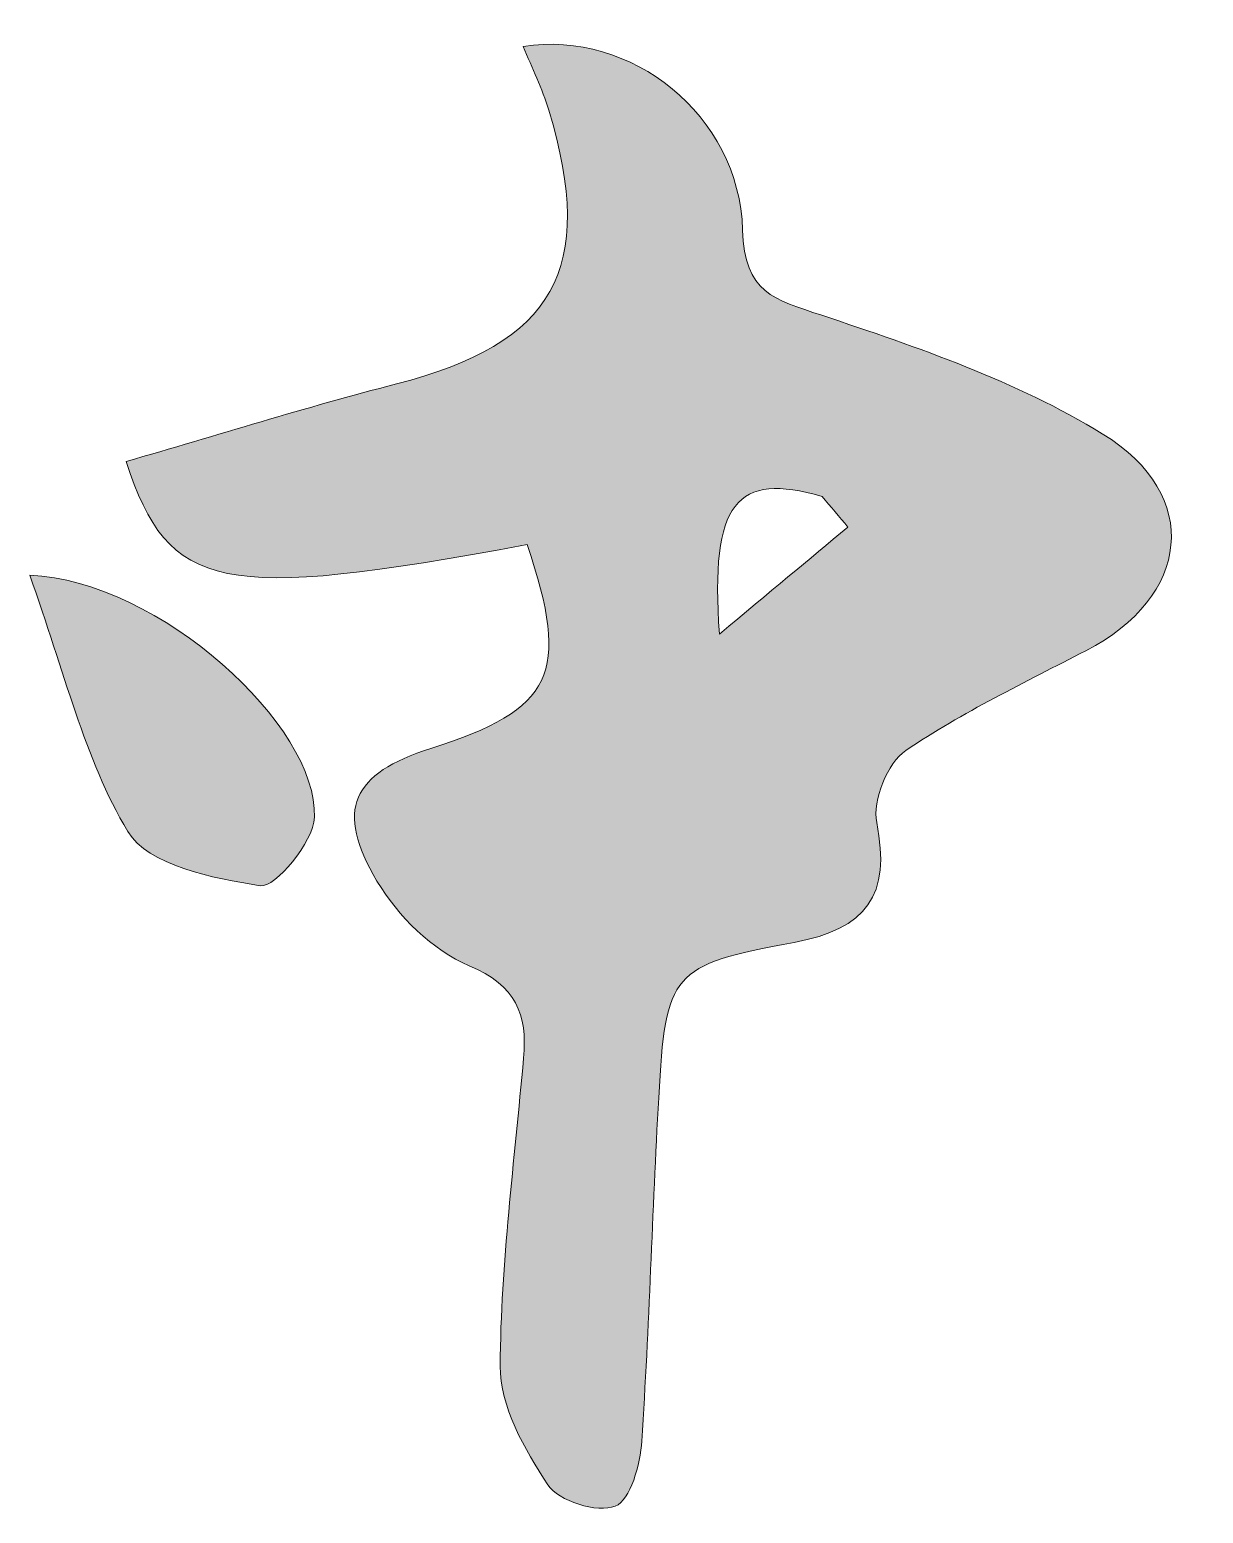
# Model space of a CAD drawing. Header units: inches. Extents: x -3272461 to -2504170, y 403793 to 1071042.
# Drawn here: x -2705546 to -2704909, y 893198 to 894002 of the extents above; entities that cross this region are included whole.
import ezdxf

# ---------------------------------------------------------------- set-up
doc = ezdxf.new("R2010")
doc.units = ezdxf.units.IN
doc.header["$LTSCALE"] = 1000
doc.header["$MEASUREMENT"] = 0
doc.layers.get('0').update_dxf_attribs({"lineweight": 18})

msp = doc.modelspace()

# ---------------------------------------------------------------- hatches: boundary and pattern name
h = msp.add_hatch(color=256)
edge = h.paths.add_edge_path(flags=0)
edge.add_spline(control_points=[(-2705275.92, 893722.59), (-2705252.19, 893652.27), (-2705261.48, 893633.34), (-2705328.18, 893612.11)], knot_values=[0, 0, 0, 0, 148.063568, 148.063568, 148.063568, 148.063568], weights=[1, 1, 1, 1], degree=3, periodic=0)
edge.add_spline(control_points=[(-2705328.18, 893612.11), (-2705370.64, 893598.57), (-2705380.46, 893578.97), (-2705357.29, 893540.2)], knot_values=[0, 0, 0, 0, 96.930042, 96.930042, 96.930042, 96.930042], weights=[1, 1, 1, 1], degree=3, periodic=0)
edge.add_spline(control_points=[(-2705357.29, 893540.2), (-2705346.03, 893521.33), (-2705327.17, 893502.71), (-2705307.36, 893494.35)], knot_values=[0, 0, 0, 0, 68.821653, 68.821653, 68.821653, 68.821653], weights=[1, 1, 1, 1], degree=3, periodic=0)
edge.add_spline(control_points=[(-2705307.36, 893494.35), (-2705281.67, 893483.46), (-2705275.75, 893468.21), (-2705277.86, 893444.25)], knot_values=[0, 0, 0, 0, 63.587209, 63.587209, 63.587209, 63.587209], weights=[1, 1, 1, 1], degree=3, periodic=0)
edge.add_spline(control_points=[(-2705277.86, 893444.25), (-2705282.75, 893388.63), (-2705290.16, 893333.04), (-2705290.54, 893277.36)], knot_values=[0, 0, 0, 0, 167.433335, 167.433335, 167.433335, 167.433335], weights=[1, 1, 1, 1], degree=3, periodic=0)
edge.add_spline(control_points=[(-2705290.54, 893277.36), (-2705290.69, 893255.74), (-2705277.32, 893232.18), (-2705264.75, 893213.06)], knot_values=[0, 0, 0, 0, 70.227099, 70.227099, 70.227099, 70.227099], weights=[1, 1, 1, 1], degree=3, periodic=0)
edge.add_spline(control_points=[(-2705264.75, 893213.06), (-2705258.93, 893204.19), (-2705237.77, 893197.56), (-2705228.17, 893201.43)], knot_values=[0, 0, 0, 0, 40.334306, 40.334306, 40.334306, 40.334306], weights=[1, 1, 1, 1], degree=3, periodic=0)
edge.add_spline(control_points=[(-2705228.17, 893201.43), (-2705219.81, 893204.75), (-2705214.6, 893224.09), (-2705213.78, 893236.7)], knot_values=[0, 0, 0, 0, 39.421096, 39.421096, 39.421096, 39.421096], weights=[1, 1, 1, 1], degree=3, periodic=0)
edge.add_spline(control_points=[(-2705213.78, 893236.7), (-2705209.71, 893298.67), (-2705208.1, 893360.81), (-2705204.61, 893422.8)], knot_values=[0, 0, 0, 0, 186.328872, 186.328872, 186.328872, 186.328872], weights=[1, 1, 1, 1], degree=3, periodic=0)
edge.add_spline(control_points=[(-2705204.61, 893422.8), (-2705200.82, 893490.56), (-2705198.04, 893494.7), (-2705131.1, 893507.01)], knot_values=[0, 0, 0, 0, 130.405054, 130.405054, 130.405054, 130.405054], weights=[1, 1, 1, 1], degree=3, periodic=0)
edge.add_spline(control_points=[(-2705131.1, 893507.01), (-2705092.21, 893514.21), (-2705078.48, 893532.44), (-2705086.44, 893571.91)], knot_values=[0, 0, 0, 0, 91.990864, 91.990864, 91.990864, 91.990864], weights=[1, 1, 1, 1], degree=3, periodic=0)
edge.add_spline(control_points=[(-2705086.44, 893571.91), (-2705088.81, 893583.84), (-2705080.65, 893604.34), (-2705070.68, 893611.01)], knot_values=[0, 0, 0, 0, 43.904889, 43.904889, 43.904889, 43.904889], weights=[1, 1, 1, 1], degree=3, periodic=0)
edge.add_spline(control_points=[(-2705070.68, 893611.01), (-2705039.85, 893631.64), (-2705006.13, 893648.07), (-2704973.01, 893665.1)], knot_values=[0, 0, 0, 0, 111.71374, 111.71374, 111.71374, 111.71374], weights=[1, 1, 1, 1], degree=3, periodic=0)
edge.add_spline(control_points=[(-2704973.01, 893665.1), (-2704916.73, 893694.02), (-2704909.41, 893749.25), (-2704964.16, 893782.71)], knot_values=[0, 0, 0, 0, 151.503276, 151.503276, 151.503276, 151.503276], weights=[1, 1, 1, 1], degree=3, periodic=0)
edge.add_spline(control_points=[(-2704964.16, 893782.71), (-2705010.65, 893811.17), (-2705064.07, 893829.52), (-2705116.24, 893846.87)], knot_values=[0, 0, 0, 0, 165.435401, 165.435401, 165.435401, 165.435401], weights=[1, 1, 1, 1], degree=3, periodic=0)
edge.add_spline(control_points=[(-2705116.24, 893846.87), (-2705142.12, 893855.49), (-2705158.1, 893858.93), (-2705159.11, 893893.08)], knot_values=[0, 0, 0, 0, 69.772716, 69.772716, 69.772716, 69.772716], weights=[1, 1, 1, 1], degree=3, periodic=0)
edge.add_spline(control_points=[(-2705159.11, 893893.08), (-2705160.94, 893955.57), (-2705219.62, 894001.67), (-2705278.01, 893992.6)], knot_values=[0, 0, 0, 0, 174.657361, 174.657361, 174.657361, 174.657361], weights=[1, 1, 1, 1], degree=3, periodic=0)
edge.add_spline(control_points=[(-2705278.01, 893992.6), (-2705273.27, 893980.87), (-2705267.72, 893969.73), (-2705264.19, 893957.96)], knot_values=[0, 0, 0, 0, 37.320301, 37.320301, 37.320301, 37.320301], weights=[1, 1, 1, 1], degree=3, periodic=0)
edge.add_spline(control_points=[(-2705264.19, 893957.96), (-2705238.16, 893871.7), (-2705261.15, 893831.67), (-2705346.74, 893809.67)], knot_values=[0, 0, 0, 0, 200.608344, 200.608344, 200.608344, 200.608344], weights=[1, 1, 1, 1], degree=3, periodic=0)
edge.add_spline(control_points=[(-2705346.74, 893809.67), (-2705395.9, 893797.01), (-2705444.41, 893781.72), (-2705493.33, 893767.59)], knot_values=[0, 0, 0, 0, 152.515045, 152.515045, 152.515045, 152.515045], weights=[1, 1, 1, 1], degree=3, periodic=0)
edge.add_spline(control_points=[(-2705493.33, 893767.59), (-2705469.95, 893696.9), (-2705442.51, 893691.71), (-2705275.92, 893722.59)], knot_values=[0, 0, 0, 0, 250.613368, 250.613368, 250.613368, 250.613368], weights=[1, 1, 1, 1], degree=3, periodic=0)
edge = h.paths.add_edge_path(flags=0)
edge.add_spline(control_points=[(-2705171.69, 893674.12), (-2705176.9, 893745.87), (-2705162.26, 893762.04), (-2705116.05, 893748.73)], knot_values=[0, 0, 0, 0, 121.457028, 121.457028, 121.457028, 121.457028], weights=[1, 1, 1, 1], degree=3, periodic=0)
edge.add_spline(control_points=[(-2705116.05, 893748.73), (-2705111.38, 893743.18), (-2705106.7, 893737.62), (-2705102.01, 893732.07)], knot_values=[0, 0, 0, 0, 21.790617, 21.790617, 21.790617, 21.790617], weights=[1, 1, 1, 1], degree=3, periodic=0)
edge.add_spline(control_points=[(-2705102.01, 893732.07), (-2705123.18, 893714.47), (-2705144.36, 893696.88), (-2705171.69, 893674.12)], knot_values=[0, 0, 0, 0, 90.621144, 90.621144, 90.621144, 90.621144], weights=[1, 1, 1, 1], degree=3, periodic=0)
h = msp.add_hatch(color=256)
edge = h.paths.add_edge_path(flags=0)
edge.add_spline(control_points=[(-2705492.4, 893567.11), (-2705481.51, 893548.87), (-2705446.18, 893541.66), (-2705420.62, 893537.72)], knot_values=[0, 0, 0, 0, 79.617392, 79.617392, 79.617392, 79.617392], weights=[1, 1, 1, 1], degree=3, periodic=0)
edge.add_spline(control_points=[(-2705420.62, 893537.72), (-2705412.43, 893536.45), (-2705391.76, 893561.3), (-2705391.2, 893574.8)], knot_values=[0, 0, 0, 0, 49.685261, 49.685261, 49.685261, 49.685261], weights=[1, 1, 1, 1], degree=3, periodic=0)
edge.add_spline(control_points=[(-2705391.2, 893574.8), (-2705389.14, 893624.06), (-2705475.07, 893703.13), (-2705545.54, 893705.99)], knot_values=[0, 0, 0, 0, 216.647687, 216.647687, 216.647687, 216.647687], weights=[1, 1, 1, 1], degree=3, periodic=0)
edge.add_spline(control_points=[(-2705545.54, 893705.99), (-2705526.6, 893653.6), (-2705515.92, 893606.53), (-2705492.4, 893567.11)], knot_values=[0, 0, 0, 0, 148.982248, 148.982248, 148.982248, 148.982248], weights=[1, 1, 1, 1], degree=3, periodic=0)

# ---------------------------------------------------------------- linework, layer by layer
for points in [[(-2705278.01, 893992.6), (-2705219.62, 894001.67), (-2705160.94, 893955.57), (-2705159.11, 893893.08)], [(-2705264.19, 893957.96), (-2705267.72, 893969.73), (-2705273.27, 893980.87), (-2705278.01, 893992.6)], [(-2705346.74, 893809.67), (-2705261.15, 893831.67), (-2705238.16, 893871.7), (-2705264.19, 893957.96)], [(-2705159.11, 893893.08), (-2705158.1, 893858.93), (-2705142.12, 893855.49), (-2705116.24, 893846.87)], [(-2705116.24, 893846.87), (-2705064.07, 893829.52), (-2705010.65, 893811.17), (-2704964.16, 893782.71)], [(-2705493.33, 893767.59), (-2705444.41, 893781.72), (-2705395.9, 893797.01), (-2705346.74, 893809.67)], [(-2704964.16, 893782.71), (-2704909.41, 893749.25), (-2704916.73, 893694.02), (-2704973.01, 893665.1)], [(-2705275.92, 893722.59), (-2705442.51, 893691.71), (-2705469.95, 893696.9), (-2705493.33, 893767.59)], [(-2705116.05, 893748.73), (-2705162.26, 893762.04), (-2705176.9, 893745.87), (-2705171.69, 893674.12)], [(-2705102.01, 893732.07), (-2705106.7, 893737.62), (-2705111.38, 893743.18), (-2705116.05, 893748.73)], [(-2705171.69, 893674.12), (-2705144.36, 893696.88), (-2705123.18, 893714.47), (-2705102.01, 893732.07)], [(-2705328.18, 893612.11), (-2705261.48, 893633.34), (-2705252.19, 893652.27), (-2705275.92, 893722.59)], [(-2705545.54, 893705.99), (-2705475.07, 893703.13), (-2705389.14, 893624.06), (-2705391.2, 893574.8)], [(-2705492.4, 893567.11), (-2705515.92, 893606.53), (-2705526.6, 893653.6), (-2705545.54, 893705.99)], [(-2704973.01, 893665.1), (-2705006.13, 893648.07), (-2705039.85, 893631.64), (-2705070.68, 893611.01)], [(-2705357.29, 893540.2), (-2705380.46, 893578.97), (-2705370.64, 893598.57), (-2705328.18, 893612.11)], [(-2705070.68, 893611.01), (-2705080.65, 893604.34), (-2705088.81, 893583.84), (-2705086.44, 893571.91)], [(-2705391.2, 893574.8), (-2705391.76, 893561.3), (-2705412.43, 893536.45), (-2705420.62, 893537.72)], [(-2705086.44, 893571.91), (-2705078.48, 893532.44), (-2705092.21, 893514.21), (-2705131.1, 893507.01)], [(-2705420.62, 893537.72), (-2705446.18, 893541.66), (-2705481.51, 893548.87), (-2705492.4, 893567.11)], [(-2705307.36, 893494.35), (-2705327.17, 893502.71), (-2705346.03, 893521.33), (-2705357.29, 893540.2)], [(-2705131.1, 893507.01), (-2705198.04, 893494.7), (-2705200.82, 893490.56), (-2705204.61, 893422.8)], [(-2705277.86, 893444.25), (-2705275.75, 893468.21), (-2705281.67, 893483.46), (-2705307.36, 893494.35)], [(-2705290.54, 893277.36), (-2705290.16, 893333.04), (-2705282.75, 893388.63), (-2705277.86, 893444.25)], [(-2705204.61, 893422.8), (-2705208.1, 893360.81), (-2705209.71, 893298.67), (-2705213.78, 893236.7)], [(-2705264.75, 893213.06), (-2705277.32, 893232.18), (-2705290.69, 893255.74), (-2705290.54, 893277.36)], [(-2705213.78, 893236.7), (-2705214.6, 893224.09), (-2705219.81, 893204.75), (-2705228.17, 893201.43)], [(-2705228.17, 893201.43), (-2705237.77, 893197.56), (-2705258.93, 893204.19), (-2705264.75, 893213.06)]]:
    msp.add_open_spline(points, degree=3)

doc.saveas('drawing.dxf')
